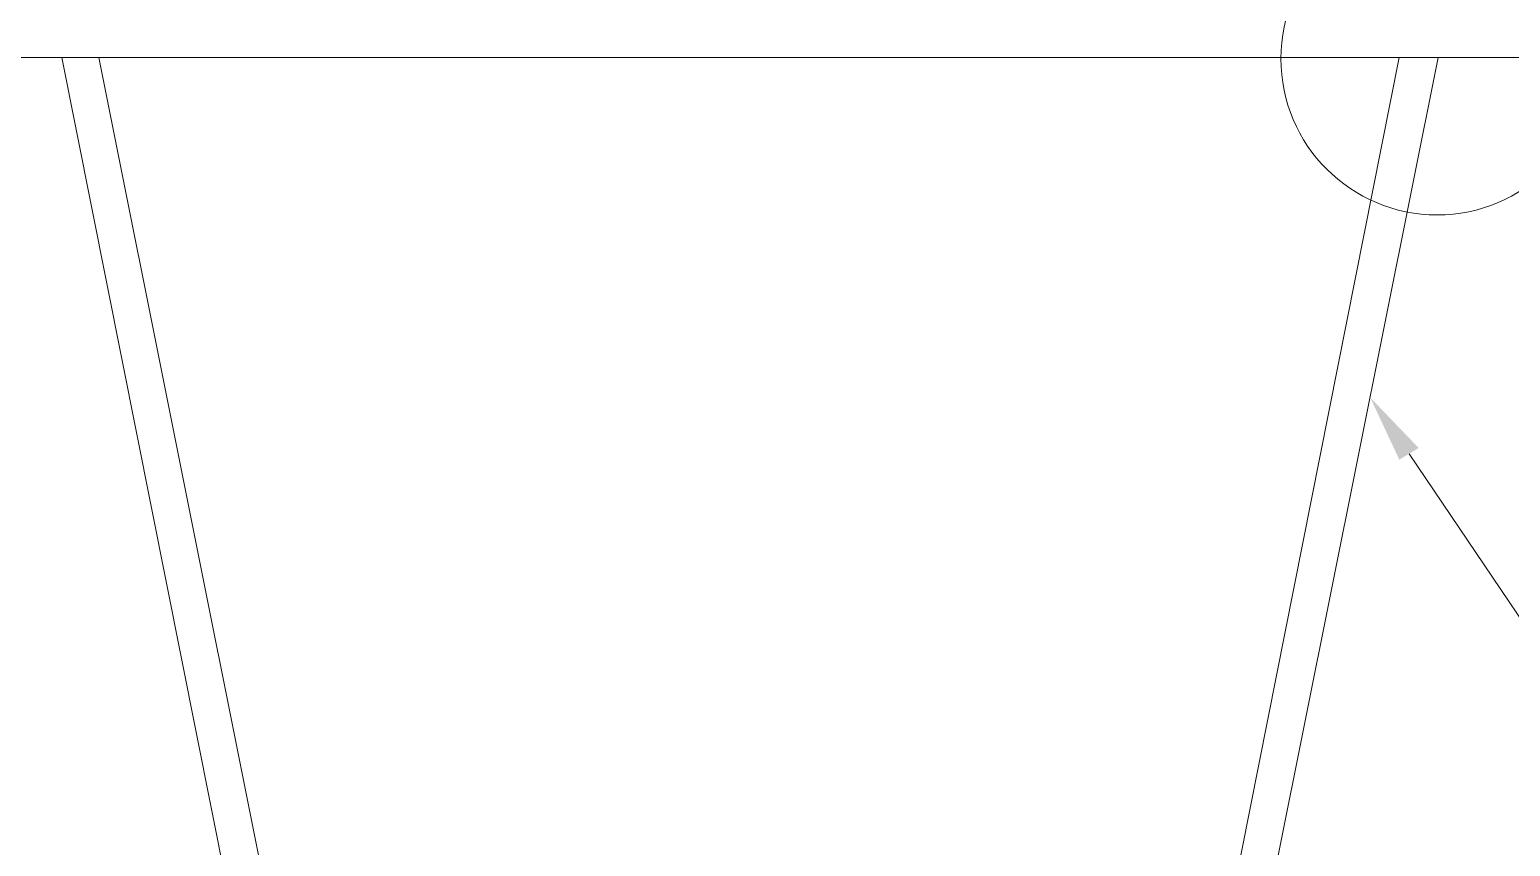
# Model space of a CAD drawing. Header units: inches. Extents: x 20 to 409, y 5 to 283.
# Drawn here: x 126.22 to 158.51, y 102.03 to 119.84 of the extents above; entities that cross this region are included whole.
import ezdxf

# ---------------------------------------------------------------- set-up
doc = ezdxf.new("R2010")
doc.units = ezdxf.units.IN
doc.header["$MEASUREMENT"] = 0
doc.layers.add('C00-00-00', color=7, linetype='Continuous')

msp = doc.modelspace()

# ---------------------------------------------------------------- hatches: boundary and pattern name
at = {"layer": 'C00-00-00'}
h = msp.add_hatch(color=0, dxfattribs=at)
h.dxf.hatch_style = 2
h.paths.add_polyline_path([(156.092, 110.465), (155.457, 111.82), (156.515, 110.719)])

# ---------------------------------------------------------------- linework, layer by layer
at = {"layer": 'C00-00-00', "color": 0, "lineweight": 0}
for points in [[(173.703, 119.228), (114.309, 119.228)], [(126.924, 119.228), (132.131, 93.066)], [(127.729, 119.228), (132.936, 93.236), (133.147, 92.474), (133.528, 91.796), (134.036, 91.161), (134.629, 90.696), (135.349, 90.315), (136.068, 90.061), (136.873, 90.018)], [(150.927, 93.236), (156.092, 119.228)], [(151.689, 93.066), (156.939, 119.228)], [(156.304, 110.592), (159.944, 105.216), (166.125, 105.216)]]:
    msp.add_lwpolyline(points, dxfattribs=at)
msp.add_circle((156.918, 119.207), 3.408, dxfattribs=at)

doc.saveas('drawing.dxf')
